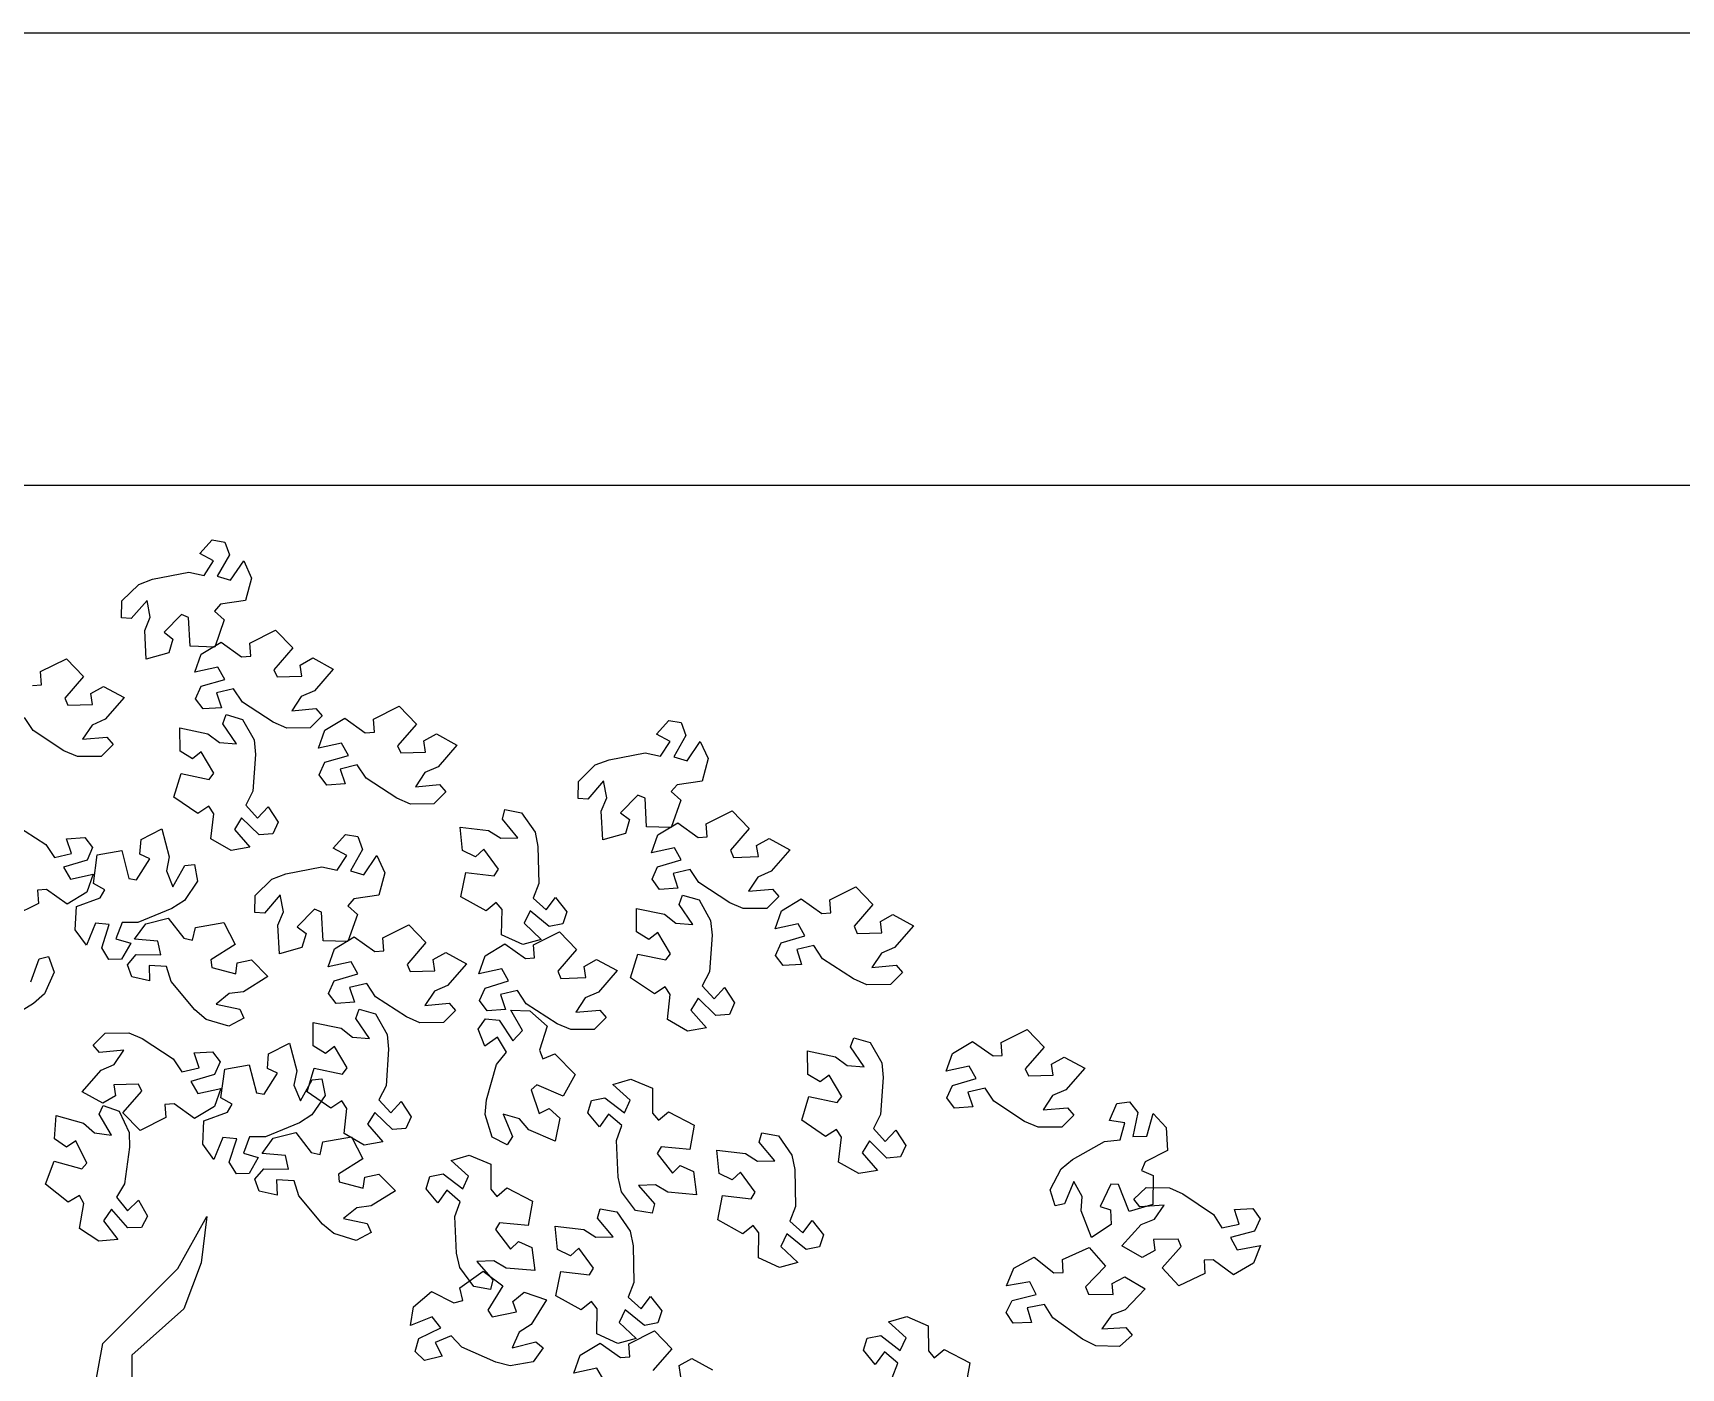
# Model space of a CAD drawing. Header units: centimetres. Extents: x 2004 to 13885, y -3131 to 5891.
# Drawn here: x 3150.7 to 3369.4, y -2048.2 to -1871.1 of the extents above; entities that cross this region are included whole.
import ezdxf

# ---------------------------------------------------------------- set-up
doc = ezdxf.new("R2010")
doc.units = ezdxf.units.CM
doc.layers.add('alberi', color=74, linetype='Continuous')

msp = doc.modelspace()

# ---------------------------------------------------------------- linework, layer by layer
for p, q in [((2170.34, -1871.07), (4170.34, -1871.07)), ((2170.34, -1931.07), (4170.34, -1931.07))]:
    msp.add_line(p, q)
at = {"layer": 'alberi'}
for points in [[(3162.5, -1946.4), (3164.73, -1944.22), (3166.57, -1943.53), (3171.37, -1942.61), (3173.41, -1943.06), (3174.67, -1941.1), (3172.85, -1940.14), (3174.48, -1938.33), (3176.14, -1938.61), (3176.76, -1940.31), (3176.76, -1940.31), (3175.15, -1943.15), (3176.92, -1943.68), (3178.66, -1941.09), (3179.7, -1943.39), (3178.91, -1946.37), (3175.6, -1946.86), (3174.79, -1947.76), (3176.09, -1948.92), (3176.09, -1948.92), (3174.81, -1952.53), (3171.54, -1952.41), (3171.34, -1948.61), (3170.39, -1948.22), (3168.09, -1950.57), (3169.27, -1951.47), (3168.72, -1953.32), (3165.72, -1954.14), (3165.53, -1950.34), (3166.26, -1948.57), (3165.85, -1946.34), (3163.74, -1948.77), (3162.45, -1948.66)], [(3187.49, -1963.26), (3184.38, -1963.28), (3182.58, -1962.5), (3178.48, -1959.83), (3177.32, -1958.09), (3175.06, -1958.63), (3175.7, -1960.58), (3173.27, -1960.75), (3172.27, -1959.4), (3173, -1957.74), (3173, -1957.74), (3176.14, -1956.82), (3175.23, -1955.21), (3172.19, -1955.86), (3173.03, -1953.49), (3175.67, -1951.89), (3178.39, -1953.83), (3179.6, -1953.75), (3179.47, -1952.02), (3179.47, -1952.02), (3182.9, -1950.31), (3185.17, -1952.66), (3182.67, -1955.54), (3183.08, -1956.48), (3186.37, -1956.38), (3186.15, -1954.92), (3187.82, -1953.97), (3190.55, -1955.46), (3188.05, -1958.33), (3186.3, -1959.1), (3185.04, -1960.99), (3188.25, -1960.7), (3189.09, -1961.68)], [(3203.9, -1973.35), (3200.78, -1973.37), (3198.98, -1972.59), (3194.89, -1969.92), (3193.73, -1968.18), (3191.46, -1968.72), (3192.11, -1970.67), (3189.68, -1970.84), (3188.67, -1969.48), (3189.41, -1967.83), (3189.41, -1967.83), (3192.55, -1966.91), (3191.64, -1965.29), (3188.59, -1965.95), (3189.43, -1963.57), (3192.07, -1961.98), (3194.79, -1963.92), (3196, -1963.84), (3195.88, -1962.11), (3195.88, -1962.11), (3199.3, -1960.39), (3201.58, -1962.75), (3199.08, -1965.63), (3199.49, -1966.57), (3202.78, -1966.47), (3202.56, -1965), (3204.23, -1964.06), (3206.96, -1965.55), (3204.46, -1968.42), (3202.71, -1969.18), (3201.45, -1971.07), (3204.66, -1970.79), (3205.5, -1971.76)], [(3178.5, -1962.13), (3180.03, -1964.84), (3180.23, -1966.79), (3179.88, -1971.67), (3178.93, -1973.53), (3180.5, -1975.25), (3181.89, -1973.74), (3183.22, -1975.78), (3182.53, -1977.31), (3180.72, -1977.47), (3180.72, -1977.47), (3178.39, -1975.18), (3177.42, -1976.76), (3179.48, -1979.1), (3176.99, -1979.52), (3174.31, -1977.99), (3174.69, -1974.67), (3174.03, -1973.65), (3172.57, -1974.61), (3172.57, -1974.61), (3169.41, -1972.45), (3170.37, -1969.31), (3174.09, -1970.1), (3174.72, -1969.28), (3173.03, -1966.45), (3171.86, -1967.36), (3170.22, -1966.36), (3170.19, -1963.25), (3173.92, -1964.04), (3175.44, -1965.2), (3177.7, -1965.38), (3175.89, -1962.71), (3176.33, -1961.5)], [(3223.07, -1970.36), (3225.3, -1968.18), (3227.14, -1967.49), (3231.94, -1966.57), (3233.98, -1967.01), (3235.24, -1965.05), (3233.42, -1964.09), (3235.05, -1962.29), (3236.71, -1962.56), (3237.34, -1964.27), (3237.34, -1964.27), (3235.72, -1967.11), (3237.49, -1967.64), (3239.23, -1965.05), (3240.27, -1967.34), (3239.48, -1970.32), (3236.18, -1970.82), (3235.36, -1971.72), (3236.66, -1972.87), (3236.66, -1972.87), (3235.38, -1976.49), (3232.11, -1976.37), (3231.91, -1972.57), (3230.96, -1972.17), (3228.66, -1974.53), (3229.84, -1975.43), (3229.3, -1977.27), (3226.3, -1978.1), (3226.1, -1974.3), (3226.83, -1972.53), (3226.42, -1970.3), (3224.31, -1972.73), (3223.03, -1972.61)], [(3215.53, -1974.52), (3217.32, -1977.08), (3217.7, -1979), (3217.82, -1983.89), (3217.05, -1985.83), (3218.78, -1987.39), (3220.02, -1985.75), (3221.53, -1987.66), (3220.99, -1989.25), (3219.21, -1989.59), (3219.21, -1989.59), (3216.67, -1987.52), (3215.86, -1989.19), (3218.12, -1991.32), (3215.69, -1991.98), (3212.88, -1990.71), (3212.94, -1987.37), (3212.18, -1986.42), (3210.83, -1987.51), (3210.83, -1987.51), (3207.47, -1985.66), (3208.12, -1982.45), (3211.91, -1982.87), (3212.45, -1982), (3210.5, -1979.35), (3209.42, -1980.36), (3207.69, -1979.52), (3207.37, -1976.43), (3211.16, -1976.86), (3212.78, -1977.87), (3215.05, -1977.83), (3212.99, -1975.35), (3213.32, -1974.1)], [(3248.07, -1987.22), (3244.95, -1987.24), (3243.15, -1986.46), (3239.06, -1983.79), (3237.9, -1982.05), (3235.63, -1982.59), (3236.27, -1984.54), (3233.84, -1984.71), (3232.84, -1983.35), (3233.58, -1981.7), (3233.58, -1981.7), (3236.71, -1980.78), (3235.81, -1979.16), (3232.76, -1979.82), (3233.6, -1977.44), (3236.24, -1975.85), (3238.96, -1977.79), (3240.17, -1977.71), (3240.04, -1975.98), (3240.04, -1975.98), (3243.47, -1974.26), (3245.74, -1976.62), (3243.25, -1979.5), (3243.65, -1980.44), (3246.95, -1980.34), (3246.72, -1978.87), (3248.4, -1977.93), (3251.13, -1979.42), (3248.63, -1982.29), (3246.87, -1983.05), (3245.62, -1984.94), (3248.83, -1984.66), (3249.67, -1985.63)], [(3172.54, -1983.59), (3170.8, -1986.18), (3169.14, -1987.22), (3164.63, -1989.1), (3162.54, -1989.08), (3161.71, -1991.26), (3163.68, -1991.83), (3162.45, -1993.93), (3160.77, -1994), (3159.82, -1992.46), (3159.82, -1992.46), (3160.82, -1989.34), (3158.98, -1989.19), (3157.8, -1992.08), (3156.31, -1990.04), (3156.48, -1986.96), (3159.62, -1985.81), (3160.23, -1984.76), (3158.73, -1983.89), (3158.73, -1983.89), (3159.24, -1980.1), (3162.47, -1979.54), (3163.44, -1983.23), (3164.44, -1983.42), (3166.22, -1980.64), (3164.88, -1980), (3165.04, -1978.08), (3167.81, -1976.67), (3168.77, -1980.35), (3168.42, -1982.23), (3169.27, -1984.33), (3170.84, -1981.52), (3172.12, -1981.37)], [(3180.17, -1985.49), (3182.4, -1983.31), (3184.23, -1982.62), (3189.04, -1981.7), (3191.08, -1982.14), (3192.34, -1980.18), (3190.52, -1979.22), (3192.15, -1977.42), (3193.81, -1977.69), (3194.43, -1979.4), (3194.43, -1979.4), (3192.81, -1982.24), (3194.59, -1982.77), (3196.32, -1980.18), (3197.37, -1982.47), (3196.58, -1985.45), (3193.27, -1985.95), (3192.46, -1986.85), (3193.75, -1988.01), (3193.75, -1988.01), (3192.48, -1991.62), (3189.2, -1991.5), (3189, -1987.7), (3188.06, -1987.31), (3185.76, -1989.66), (3186.93, -1990.56), (3186.39, -1992.41), (3183.39, -1993.23), (3183.19, -1989.43), (3183.92, -1987.66), (3183.52, -1985.43), (3181.41, -1987.86), (3180.12, -1987.74)], [(3239.07, -1986.08), (3240.6, -1988.8), (3240.8, -1990.75), (3240.45, -1995.63), (3239.5, -1997.49), (3241.07, -1999.21), (3242.46, -1997.69), (3243.79, -1999.73), (3243.1, -2001.27), (3241.29, -2001.43), (3241.29, -2001.43), (3238.96, -1999.14), (3237.99, -2000.72), (3240.05, -2003.06), (3237.56, -2003.48), (3234.89, -2001.95), (3235.26, -1998.63), (3234.6, -1997.61), (3233.15, -1998.56), (3233.15, -1998.56), (3229.99, -1996.4), (3230.94, -1993.27), (3234.67, -1994.05), (3235.29, -1993.24), (3233.6, -1990.41), (3232.43, -1991.32), (3230.79, -1990.32), (3230.76, -1987.21), (3234.49, -1987.99), (3236.01, -1989.15), (3238.27, -1989.33), (3236.46, -1986.67), (3236.9, -1985.46)], [(3264.47, -1997.31), (3261.35, -1997.33), (3259.55, -1996.55), (3255.46, -1993.88), (3254.3, -1992.14), (3252.03, -1992.67), (3252.68, -1994.63), (3250.25, -1994.79), (3249.24, -1993.44), (3249.98, -1991.78), (3249.98, -1991.78), (3253.12, -1990.86), (3252.21, -1989.25), (3249.16, -1989.9), (3250, -1987.53), (3252.64, -1985.94), (3255.36, -1987.88), (3256.58, -1987.8), (3256.45, -1986.06), (3256.45, -1986.06), (3259.87, -1984.35), (3262.15, -1986.71), (3259.65, -1989.58), (3260.06, -1990.52), (3263.35, -1990.43), (3263.13, -1988.96), (3264.8, -1988.01), (3267.53, -1989.5), (3265.03, -1992.38), (3263.28, -1993.14), (3262.02, -1995.03), (3265.23, -1994.74), (3266.07, -1995.72)], [(3176.67, -2002.82), (3173.68, -2001.93), (3172.19, -2000.66), (3169.05, -1996.92), (3168.44, -1994.92), (3166.12, -1994.77), (3166.17, -1996.83), (3163.8, -1996.28), (3163.23, -1994.7), (3164.41, -1993.32), (3164.41, -1993.32), (3167.68, -1993.36), (3167.28, -1991.55), (3164.18, -1991.29), (3165.67, -1989.26), (3168.66, -1988.5), (3170.7, -1991.15), (3171.88, -1991.42), (3172.26, -1989.73), (3172.26, -1989.73), (3176.04, -1989.09), (3177.53, -1992), (3174.31, -1994.03), (3174.42, -1995.05), (3177.6, -1995.91), (3177.81, -1994.44), (3179.69, -1994.02), (3181.87, -1996.24), (3178.64, -1998.26), (3176.74, -1998.48), (3174.99, -1999.93), (3178.14, -2000.59), (3178.67, -2001.77)], [(3205.16, -2002.35), (3202.04, -2002.37), (3200.24, -2001.59), (3196.15, -1998.92), (3194.99, -1997.18), (3192.72, -1997.72), (3193.37, -1999.67), (3190.94, -1999.84), (3189.93, -1998.49), (3190.67, -1996.83), (3190.67, -1996.83), (3193.81, -1995.91), (3192.9, -1994.29), (3189.85, -1994.95), (3190.69, -1992.57), (3193.33, -1990.98), (3196.05, -1992.92), (3197.27, -1992.84), (3197.14, -1991.11), (3197.14, -1991.11), (3200.56, -1989.39), (3202.84, -1991.75), (3200.34, -1994.63), (3200.75, -1995.57), (3204.04, -1995.47), (3203.82, -1994), (3205.49, -1993.06), (3208.22, -1994.55), (3205.72, -1997.42), (3203.97, -1998.18), (3202.71, -2000.07), (3205.92, -1999.79), (3206.76, -2000.76)], [(3225.18, -2003.26), (3222.06, -2003.29), (3220.26, -2002.51), (3216.16, -1999.85), (3215, -1998.11), (3212.73, -1998.65), (3213.38, -2000.61), (3210.95, -2000.78), (3209.94, -1999.43), (3210.68, -1997.77), (3210.68, -1997.77), (3213.81, -1996.84), (3212.9, -1995.23), (3209.85, -1995.89), (3210.69, -1993.52), (3213.33, -1991.92), (3216.05, -1993.85), (3217.26, -1993.77), (3217.13, -1992.03), (3217.13, -1992.03), (3220.55, -1990.32), (3222.83, -1992.67), (3220.34, -1995.55), (3220.75, -1996.49), (3224.04, -1996.38), (3223.82, -1994.92), (3225.49, -1993.97), (3228.22, -1995.45), (3225.73, -1998.33), (3223.98, -1999.09), (3222.72, -2000.99), (3225.93, -2000.7), (3226.77, -2001.67)], [(3196.16, -2001.21), (3197.7, -2003.93), (3197.89, -2005.88), (3197.55, -2010.76), (3196.59, -2012.62), (3198.17, -2014.34), (3199.56, -2012.82), (3200.89, -2014.86), (3200.19, -2016.4), (3198.39, -2016.56), (3198.39, -2016.56), (3196.06, -2014.27), (3195.09, -2015.85), (3197.14, -2018.19), (3194.66, -2018.61), (3191.98, -2017.08), (3192.35, -2013.76), (3191.69, -2012.74), (3190.24, -2013.69), (3190.24, -2013.69), (3187.08, -2011.53), (3188.03, -2008.4), (3191.76, -2009.18), (3192.38, -2008.37), (3190.7, -2005.54), (3189.52, -2006.45), (3187.88, -2005.45), (3187.86, -2002.34), (3191.58, -2003.12), (3193.1, -2004.28), (3195.37, -2004.46), (3193.56, -2001.8), (3194, -2000.59)], [(3211.64, -2017.54), (3210.68, -2014.57), (3210.89, -2012.62), (3212.21, -2007.91), (3213.52, -2006.28), (3212.32, -2004.28), (3210.65, -2005.48), (3209.77, -2003.21), (3210.75, -2001.85), (3212.56, -2002.05), (3212.56, -2002.05), (3214.38, -2004.77), (3215.64, -2003.42), (3214.1, -2000.71), (3216.62, -2000.8), (3218.93, -2002.84), (3217.9, -2006.02), (3218.34, -2007.15), (3219.95, -2006.51), (3219.95, -2006.51), (3222.62, -2009.26), (3221.05, -2012.14), (3217.56, -2010.62), (3216.79, -2011.29), (3217.86, -2014.4), (3219.2, -2013.75), (3220.6, -2015.06), (3220, -2018.11), (3216.51, -2016.59), (3215.26, -2015.14), (3213.08, -2014.51), (3214.31, -2017.49), (3213.63, -2018.58)], [(3160.28, -2003.75), (3163.4, -2003.72), (3165.2, -2004.49), (3169.31, -2007.15), (3170.47, -2008.89), (3172.74, -2008.34), (3172.09, -2006.39), (3174.51, -2006.22), (3175.52, -2007.56), (3174.79, -2009.23), (3174.79, -2009.23), (3171.66, -2010.16), (3172.57, -2011.77), (3175.62, -2011.1), (3174.78, -2013.48), (3172.15, -2015.08), (3169.42, -2013.15), (3168.21, -2013.24), (3168.34, -2014.97), (3168.34, -2014.97), (3164.92, -2016.69), (3162.64, -2014.34), (3165.13, -2011.46), (3164.72, -2010.52), (3161.43, -2010.63), (3161.65, -2012.09), (3159.99, -2013.05), (3157.25, -2011.56), (3159.74, -2008.68), (3161.49, -2007.92), (3162.74, -2006.02), (3159.53, -2006.32), (3158.69, -2005.34)], [(3189.45, -2012.02), (3187.71, -2014.61), (3186.06, -2015.65), (3181.54, -2017.53), (3179.45, -2017.52), (3178.62, -2019.69), (3180.6, -2020.26), (3179.37, -2022.36), (3177.69, -2022.43), (3176.73, -2020.89), (3176.73, -2020.89), (3177.74, -2017.77), (3175.89, -2017.62), (3174.72, -2020.51), (3173.23, -2018.47), (3173.39, -2015.4), (3176.53, -2014.24), (3177.15, -2013.19), (3175.64, -2012.32), (3175.64, -2012.32), (3176.15, -2008.53), (3179.38, -2007.97), (3180.35, -2011.66), (3181.36, -2011.85), (3183.13, -2009.07), (3181.8, -2008.43), (3181.95, -2006.51), (3184.72, -2005.1), (3185.69, -2008.78), (3185.33, -2010.66), (3186.19, -2012.76), (3187.76, -2009.95), (3189.04, -2009.8)], [(3261.78, -2005), (3263.32, -2007.71), (3263.51, -2009.66), (3263.17, -2014.54), (3262.21, -2016.4), (3263.79, -2018.12), (3265.18, -2016.61), (3266.51, -2018.65), (3265.81, -2020.18), (3264.01, -2020.34), (3264.01, -2020.34), (3261.68, -2018.05), (3260.71, -2019.63), (3262.76, -2021.97), (3260.28, -2022.39), (3257.6, -2020.86), (3257.97, -2017.54), (3257.31, -2016.52), (3255.86, -2017.48), (3255.86, -2017.48), (3252.7, -2015.32), (3253.65, -2012.18), (3257.38, -2012.97), (3258, -2012.15), (3256.32, -2009.32), (3255.14, -2010.23), (3253.5, -2009.23), (3253.48, -2006.12), (3257.2, -2006.91), (3258.72, -2008.07), (3260.99, -2008.25), (3259.18, -2005.58), (3259.62, -2004.37)], [(3287.19, -2016.22), (3284.07, -2016.24), (3282.27, -2015.46), (3278.18, -2012.79), (3277.02, -2011.05), (3274.75, -2011.59), (3275.39, -2013.54), (3272.96, -2013.71), (3271.96, -2012.35), (3272.7, -2010.7), (3272.7, -2010.7), (3275.83, -2009.78), (3274.93, -2008.16), (3271.88, -2008.82), (3272.72, -2006.44), (3275.36, -2004.85), (3278.08, -2006.79), (3279.29, -2006.71), (3279.16, -2004.98), (3279.16, -2004.98), (3282.59, -2003.26), (3284.86, -2005.62), (3282.36, -2008.5), (3282.77, -2009.44), (3286.07, -2009.34), (3285.84, -2007.87), (3287.52, -2006.93), (3290.25, -2008.42), (3287.75, -2011.29), (3285.99, -2012.05), (3284.74, -2013.94), (3287.94, -2013.66), (3288.79, -2014.63)], [(3230.63, -2027.3), (3228.78, -2024.79), (3228.35, -2022.87), (3228.11, -2017.99), (3228.84, -2016.03), (3227.07, -2014.51), (3225.87, -2016.18), (3224.31, -2014.31), (3224.81, -2012.7), (3226.58, -2012.33), (3226.58, -2012.33), (3229.17, -2014.33), (3229.94, -2012.64), (3227.62, -2010.56), (3230.04, -2009.85), (3232.88, -2011.04), (3232.91, -2014.39), (3233.69, -2015.32), (3235.01, -2014.2), (3235.01, -2014.2), (3238.41, -2015.96), (3237.84, -2019.19), (3234.05, -2018.86), (3233.53, -2019.74), (3235.54, -2022.35), (3236.59, -2021.31), (3238.34, -2022.1), (3238.74, -2025.19), (3234.95, -2024.85), (3233.3, -2023.88), (3231.03, -2023.97), (3233.15, -2026.4), (3232.85, -2027.66)], [(3162.12, -2014.12), (3163.47, -2016.93), (3163.53, -2018.89), (3162.86, -2023.73), (3161.78, -2025.52), (3163.23, -2027.34), (3164.72, -2025.93), (3165.91, -2028.05), (3165.12, -2029.54), (3163.3, -2029.58), (3163.3, -2029.58), (3161.13, -2027.13), (3160.06, -2028.64), (3161.95, -2031.12), (3159.44, -2031.37), (3156.88, -2029.66), (3157.47, -2026.37), (3156.88, -2025.31), (3155.37, -2026.17), (3155.37, -2026.17), (3152.36, -2023.8), (3153.52, -2020.74), (3157.19, -2021.77), (3157.86, -2021), (3156.37, -2018.06), (3155.14, -2018.89), (3153.57, -2017.78), (3153.76, -2014.67), (3157.42, -2015.71), (3158.86, -2016.97), (3161.1, -2017.3), (3159.48, -2014.52), (3160, -2013.35)], [(3285.66, -2024.53), (3287.1, -2021.76), (3288.62, -2020.53), (3292.89, -2018.15), (3294.97, -2017.93), (3295.55, -2015.67), (3293.52, -2015.34), (3294.5, -2013.11), (3296.17, -2012.85), (3297.29, -2014.27), (3297.29, -2014.27), (3296.65, -2017.48), (3298.5, -2017.42), (3299.34, -2014.42), (3301.05, -2016.27), (3301.23, -2019.35), (3298.25, -2020.85), (3297.76, -2021.97), (3299.35, -2022.66), (3299.35, -2022.66), (3299.27, -2026.49), (3296.13, -2027.4), (3294.74, -2023.86), (3293.72, -2023.78), (3292.28, -2026.74), (3293.68, -2027.22), (3293.74, -2029.15), (3291.15, -2030.87), (3289.77, -2027.32), (3289.91, -2025.41), (3288.82, -2023.42), (3287.58, -2026.39), (3286.32, -2026.69)], [(3193.59, -2031.25), (3190.6, -2030.36), (3189.1, -2029.1), (3185.96, -2025.35), (3185.36, -2023.35), (3183.03, -2023.2), (3183.08, -2025.26), (3180.71, -2024.71), (3180.14, -2023.13), (3181.33, -2021.76), (3181.33, -2021.76), (3184.6, -2021.79), (3184.2, -2019.98), (3181.09, -2019.72), (3182.59, -2017.69), (3185.58, -2016.93), (3187.61, -2019.58), (3188.8, -2019.86), (3189.18, -2018.16), (3189.18, -2018.16), (3192.95, -2017.52), (3194.45, -2020.43), (3191.22, -2022.46), (3191.34, -2023.48), (3194.52, -2024.34), (3194.73, -2022.87), (3196.6, -2022.45), (3198.78, -2024.67), (3195.56, -2026.69), (3193.66, -2026.92), (3191.91, -2028.36), (3195.06, -2029.02), (3195.58, -2030.2)], [(3249.61, -2017.39), (3251.39, -2019.95), (3251.77, -2021.87), (3251.89, -2026.76), (3251.12, -2028.7), (3252.85, -2030.26), (3254.09, -2028.62), (3255.61, -2030.53), (3255.06, -2032.12), (3253.28, -2032.46), (3253.28, -2032.46), (3250.74, -2030.39), (3249.93, -2032.06), (3252.2, -2034.19), (3249.76, -2034.85), (3246.95, -2033.58), (3247.01, -2030.24), (3246.25, -2029.29), (3244.9, -2030.38), (3244.9, -2030.38), (3241.55, -2028.53), (3242.2, -2025.32), (3245.98, -2025.74), (3246.52, -2024.87), (3244.58, -2022.22), (3243.49, -2023.23), (3241.76, -2022.39), (3241.44, -2019.3), (3245.23, -2019.73), (3246.85, -2020.74), (3249.12, -2020.7), (3247.06, -2018.22), (3247.39, -2016.97)], [(3209.18, -2037.38), (3207.33, -2034.87), (3206.9, -2032.96), (3206.66, -2028.08), (3207.38, -2026.12), (3205.62, -2024.6), (3204.41, -2026.27), (3202.85, -2024.4), (3203.36, -2022.79), (3205.13, -2022.41), (3205.13, -2022.41), (3207.72, -2024.41), (3208.49, -2022.73), (3206.17, -2020.65), (3208.59, -2019.93), (3211.43, -2021.13), (3211.45, -2024.47), (3212.23, -2025.41), (3213.56, -2024.29), (3213.56, -2024.29), (3216.96, -2026.05), (3216.39, -2029.28), (3212.59, -2028.94), (3212.07, -2029.83), (3214.08, -2032.43), (3215.14, -2031.39), (3216.89, -2032.19), (3217.29, -2035.27), (3213.5, -2034.94), (3211.85, -2033.97), (3209.58, -2034.06), (3211.7, -2036.49), (3211.4, -2037.75)], [(3298.38, -2024.24), (3301.5, -2024.27), (3303.28, -2025.09), (3307.32, -2027.84), (3308.45, -2029.6), (3310.73, -2029.1), (3310.12, -2027.14), (3312.55, -2027.02), (3313.53, -2028.38), (3312.76, -2030.03), (3312.76, -2030.03), (3309.61, -2030.89), (3310.49, -2032.52), (3313.55, -2031.92), (3312.66, -2034.28), (3309.99, -2035.83), (3307.31, -2033.83), (3306.1, -2033.89), (3306.19, -2035.63), (3306.19, -2035.63), (3302.74, -2037.28), (3300.51, -2034.88), (3303.06, -2032.05), (3302.66, -2031.1), (3299.37, -2031.14), (3299.57, -2032.61), (3297.88, -2033.52), (3295.17, -2031.98), (3297.73, -2029.16), (3299.49, -2028.43), (3300.79, -2026.56), (3297.57, -2026.79), (3296.75, -2025.79)], [(3228.15, -2027.48), (3229.94, -2030.03), (3230.32, -2031.96), (3230.44, -2036.84), (3229.67, -2038.78), (3231.4, -2040.35), (3232.64, -2038.71), (3234.15, -2040.61), (3233.61, -2042.21), (3231.83, -2042.54), (3231.83, -2042.54), (3229.29, -2040.48), (3228.47, -2042.14), (3230.74, -2044.28), (3228.31, -2044.94), (3225.5, -2043.67), (3225.56, -2040.33), (3224.8, -2039.37), (3223.45, -2040.46), (3223.45, -2040.46), (3220.09, -2038.61), (3220.74, -2035.4), (3224.53, -2035.83), (3225.07, -2034.96), (3223.12, -2032.3), (3222.04, -2033.32), (3220.31, -2032.48), (3219.99, -2029.38), (3223.77, -2029.81), (3225.4, -2030.82), (3227.67, -2030.79), (3225.61, -2028.31), (3225.94, -2027.06)], [(3294.85, -2045.35), (3291.74, -2045.24), (3289.97, -2044.38), (3286, -2041.53), (3284.91, -2039.75), (3282.63, -2040.19), (3283.19, -2042.16), (3280.75, -2042.23), (3279.81, -2040.83), (3280.61, -2039.21), (3280.61, -2039.21), (3283.79, -2038.42), (3282.95, -2036.77), (3279.88, -2037.3), (3280.82, -2034.96), (3283.53, -2033.48), (3286.16, -2035.54), (3287.38, -2035.51), (3287.32, -2033.77), (3287.32, -2033.77), (3290.82, -2032.21), (3292.99, -2034.66), (3290.37, -2037.43), (3290.74, -2038.38), (3294.03, -2038.43), (3293.87, -2036.96), (3295.58, -2036.08), (3298.25, -2037.69), (3295.62, -2040.45), (3293.84, -2041.14), (3292.5, -2042.97), (3295.72, -2042.82), (3296.52, -2043.84)], [(3217.07, -2047.36), (3214, -2047.88), (3212.1, -2047.4), (3207.62, -2045.43), (3206.2, -2043.9), (3204.05, -2044.8), (3205, -2046.62), (3202.63, -2047.18), (3201.42, -2046.01), (3201.88, -2044.26), (3201.88, -2044.26), (3204.82, -2042.84), (3203.67, -2041.39), (3200.77, -2042.53), (3201.21, -2040.05), (3203.56, -2038.05), (3206.55, -2039.53), (3207.74, -2039.25), (3207.33, -2037.56), (3207.33, -2037.56), (3210.43, -2035.32), (3213.06, -2037.27), (3211.06, -2040.52), (3211.62, -2041.38), (3214.85, -2040.75), (3214.39, -2039.34), (3215.89, -2038.13), (3218.82, -2039.16), (3216.82, -2042.4), (3215.22, -2043.44), (3214.28, -2045.5), (3217.4, -2044.7), (3218.39, -2045.53)]]:
    msp.add_lwpolyline(points, close=True, dxfattribs=at)
for points in [[(3150.62, -1957.62), (3151.84, -1957.53), (3151.71, -1955.8), (3151.71, -1955.8), (3155.13, -1954.09), (3157.41, -1956.45), (3154.91, -1959.32), (3155.32, -1960.26), (3158.61, -1960.17), (3158.39, -1958.7), (3160.06, -1957.75), (3162.79, -1959.24), (3160.29, -1962.11), (3158.54, -1962.88), (3157.28, -1964.77), (3160.49, -1964.48), (3161.33, -1965.46), (3159.73, -1967.05), (3156.61, -1967.07), (3154.81, -1966.29), (3150.72, -1963.61), (3149.56, -1961.88)], [(3148.29, -1976.06), (3152.39, -1978.72), (3153.56, -1980.46), (3155.82, -1979.91), (3155.17, -1977.96), (3157.6, -1977.79), (3158.61, -1979.13), (3157.88, -1980.79), (3157.88, -1980.79), (3154.74, -1981.73), (3155.66, -1983.34), (3158.7, -1982.67), (3157.87, -1985.05), (3155.24, -1986.65), (3152.51, -1984.72), (3151.3, -1984.81), (3151.43, -1986.54), (3151.43, -1986.54), (3148.01, -1988.26)], [(3150.42, -1996.95), (3151.52, -1993.92), (3152.76, -1993.57), (3153.52, -1995.69), (3152.22, -1998.53), (3150.75, -1999.82), (3146.6, -2002.4)], [(3264.71, -2049.51), (3265.43, -2047.55), (3263.66, -2046.03), (3262.46, -2047.7), (3260.9, -2045.83), (3261.4, -2044.23), (3263.18, -2043.85), (3263.18, -2043.85), (3265.77, -2045.85), (3266.54, -2044.16), (3264.22, -2042.08), (3266.63, -2041.37), (3269.48, -2042.57), (3269.5, -2045.91), (3270.28, -2046.84), (3271.61, -2045.72), (3271.61, -2045.72), (3275.01, -2047.49), (3274.44, -2050.71)], [(3226.43, -2049.8), (3225.52, -2048.19), (3222.47, -2048.85), (3223.31, -2046.47), (3225.94, -2044.87), (3228.67, -2046.81), (3229.88, -2046.72), (3229.75, -2044.99), (3229.75, -2044.99), (3233.17, -2043.27), (3235.45, -2045.62), (3232.96, -2048.5)], [(3236.66, -2049.34), (3236.44, -2047.87), (3238.11, -2046.92), (3240.84, -2048.41)]]:
    msp.add_lwpolyline(points, dxfattribs=at)
at = {"layer": 'alberi', "color": 42}
msp.add_lwpolyline([(3147.72, -2065.62), (3158.44, -2053.37), (3159.97, -2044.95), (3169.93, -2034.99), (3173.76, -2028.1), (3173, -2034.23), (3170.7, -2040.35), (3163.8, -2046.48), (3163.8, -2049.54), (3163.8, -2056.43), (3159.21, -2061.79), (3155.38, -2067.15), (3151.55, -2074.8)], dxfattribs=at)

doc.saveas('drawing.dxf')
